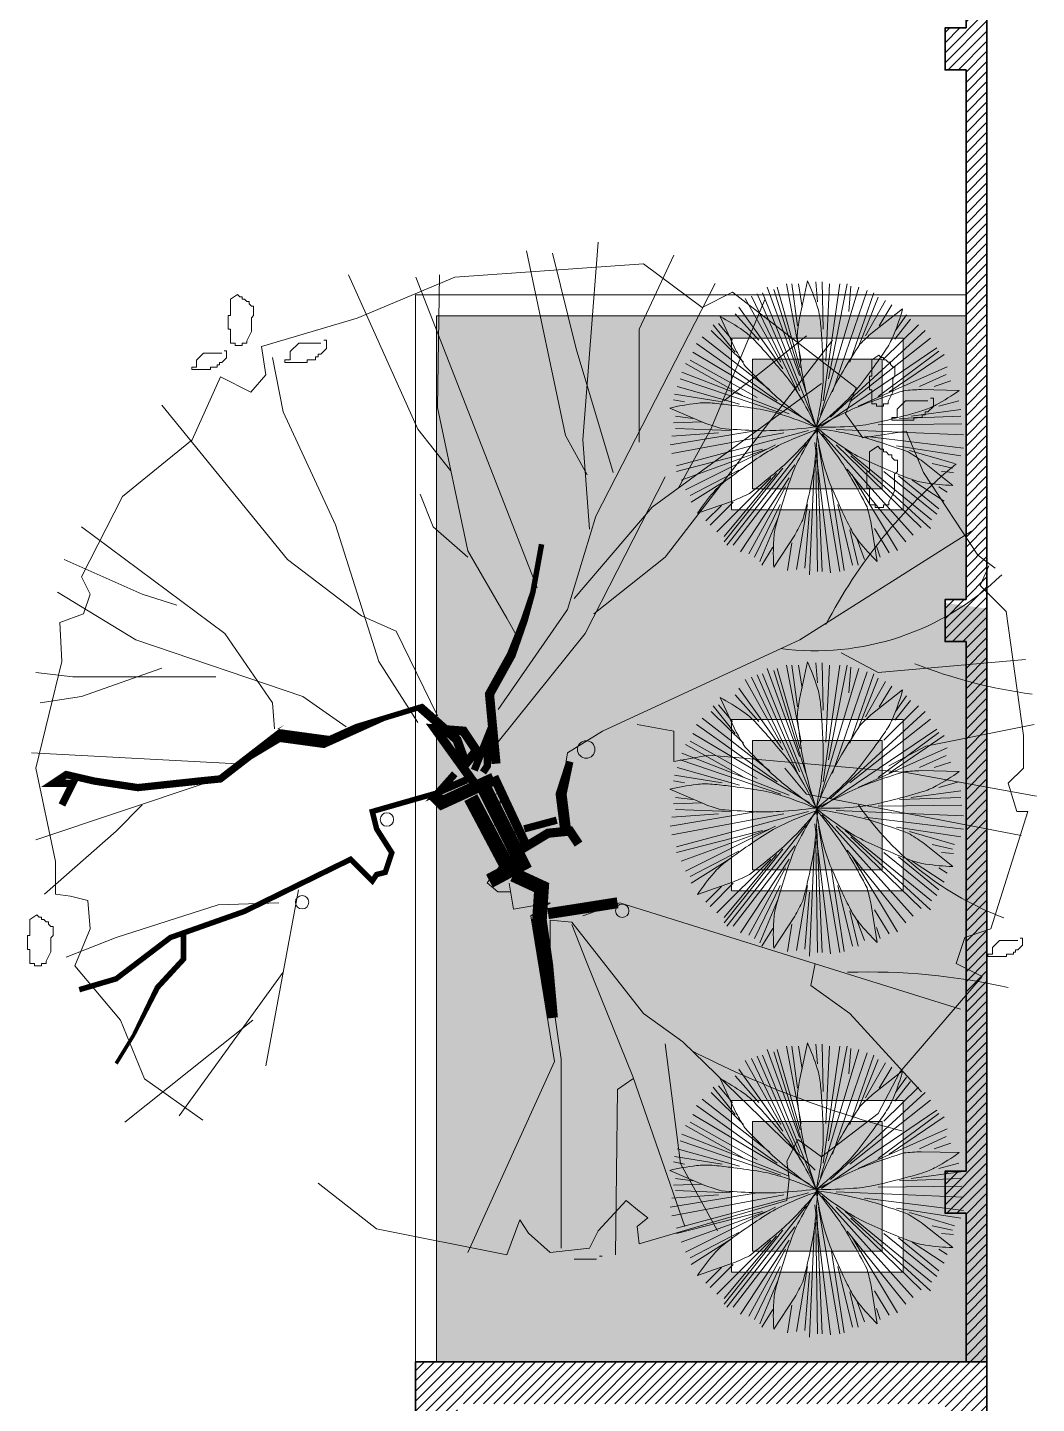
# Model space of a CAD drawing. Header units: millimetres. Extents: x -529782 to -142003, y -492574 to -273331.
# Drawn here: x -275742 to -270445, y -316331 to -309111 of the extents above; entities that cross this region are included whole.
import ezdxf

# ---------------------------------------------------------------- set-up
doc = ezdxf.new("R2010")
doc.units = ezdxf.units.MM
doc.header["$LTSCALE"] = 500
doc.header["$MEASUREMENT"] = 0
doc.layers.get('0').update_dxf_attribs({"linetype": 'CONTINUOUS', "lineweight": 13})
for name, color, linetype, lineweight in [('1.cat 30', 30, 'CONTINUOUS', 35), ('4.dim 08', 8, 'CONTINUOUS', 13), ('8.vat lieu 08', 8, 'CONTINUOUS', 5), ('CA.thay 145', 145, 'CONTINUOUS', 18), ('noithat', 15, 'CONTINUOUS', 9)]:
    doc.layers.add(name, color=color, linetype=linetype, lineweight=lineweight)
pattern_1 = [(45, (77087.74001132627, 81619.59434538614), (-26.51650429449553, 26.51650429449553), [])]

# ---------------------------------------------------------------- blocks, each defined once
blk = doc.blocks.new('A$C47C16F96')
at = {"color": 116}
for p, q in [((690.2710990011692, 1121.562225438654), (613.3402521014214, 1526.697965584695)), ((671.1973353102803, 1306.963326860219), (641.95089764148, 1526.697965584695)), ((695.3574359863997, 1405.386133790016), (675.6478801742196, 1526.697965584695)), ((680.73421715945, 1347.400604125112), (723.9680815339088, 1543.483250487596)), ((776.7388277575374, 1433.61593112722), (767.2019459083676, 1538.142478018999)), ((805.9852654263377, 1289.415074463934), (800.8989284411073, 1538.142478018999)), ((805.9852654263377, 913.2720991484821), (892.4529941752553, 1526.697965584695)), ((820.6084842607379, 1121.562225438654), (839.6822479516268, 1526.697965584695)), ((834.5959109663963, 1029.243158474565), (931.2363136932254, 1526.697965584695)), ((584.093814432621, 1116.221452970058), (396.5351380929351, 1451.164183523506)), ((685.1847620159388, 930.8203515484929), (430.2321206182241, 1462.60869595781)), ((680.73421715945, 965.9168563447893), (458.8427661657333, 1474.816175885499)), ((762.7514010444283, 798.06400731951), (488.0892038270831, 1480.156948354095)), ((680.73421715945, 1046.791410874575), (512.249304510653, 1509.14971318841)), ((714.4311996847391, 959.8131163790822), (545.9462870433927, 1497.705200754106)), ((685.1847620159388, 1087.228688139468), (565.0200507342815, 1509.14971318841)), ((791.3620465919375, 838.501284584403), (993.5439417660236, 1509.14971318841)), ((854.305466786027, 959.8131163790822), (1036.777806140482, 1491.601460788399)), ((940.7731955423951, 1381.734141428024), (950.3100773915648, 1515.253453150392)), ((945.8595325276256, 1116.221452970058), (1071.110580794513, 1480.156948354095)), ((993.5439417660236, 1202.436779968441), (1094.634889349341, 1457.267923489213)), ((593.6306962817907, 1081.124948173761), (362.8381555601954, 1405.386133790016)), ((1027.240924291313, 1255.081537164748), (1133.418208867311, 1439.719671089202)), ((1064.766773462296, 1272.68852321431), (1222.704555638134, 1396.677346073091)), ((1099.721226334572, 1306.963326860219), (1167.115191392601, 1416.83064622432)), ((343.7643918693066, 1168.103242669255), (228.0502254441381, 1312.304099328816)), ((329.1411730349064, 1231.42954479903), (256.6608709916472, 1318.407839294523)), ((349.8609086871147, 1174.814129956067), (264.2921138256788, 1356.460909664631)), ((468.3796480149031, 1231.42954479903), (343.7643918693066, 1370.28962899372)), ((1123.881327018142, 1133.006737872958), (1306.989458493888, 1312.304099328816)), ((1181.738410227001, 1237.533284764737), (1263.75559411943, 1341.296864163131)), ((1186.18895509094, 1283.311334498227), (1244.046038299799, 1364.948856525123)), ((526.236731223762, 971.257628813386), (170.1931422352791, 1248.977797199041)), ((386.9982562437654, 1116.221452970058), (218.5133435949683, 1283.311334498227)), ((844.1327928155661, 827.0567721500993), (1340.686441026628, 1283.311334498227)), ((945.8595325276256, 907.9313266798854), (1369.297086566687, 1242.874057233334)), ((733.5049633830786, 803.4047797881067), (121.8729408755898, 1168.103242669255)), ((565.0200507342815, 913.2720991484821), (140.9467045664787, 1214.644259899855)), ((796.448383577168, 780.5157549194992), (1402.994069099426, 1190.992267534137)), ((1094.634889349341, 936.9240915104747), (1412.530950948596, 1173.444015137851)), ((1152.4919725582, 959.8131163790822), (1441.777388609946, 1156.658730234951)), ((391.4488011077046, 936.9240915104747), (83.08962135761976, 1110.117713004351)), ((458.8427661657333, 930.8203515484929), (107.2497220411897, 1127.665965404361)), ((989.0933969020844, 885.0423018150032), (1456.400607444346, 1092.569460608065)), ((584.093814432621, 849.9457970187068), (54.47897581756115, 1029.243158474565)), ((627.3276788070798, 844.6050245501101), (64.01585766673088, 1064.339663270861)), ((1311.440003357828, 988.8058812096715), (1451.314270459116, 1052.132183343172)), ((1389.006642386317, 988.8058812096715), (1475.474371142685, 1017.798646040261)), ((275.7346346825361, 907.9313266798854), (25.2325381487608, 948.3686039447784)), ((367.2887004241347, 896.4868142455816), (39.85575698316097, 988.8058812096715)), ((1319.660140149295, 972.692362178117), (1520.400574408472, 968.1262604184449)), ((184.6393669620156, 796.0569625683129), (-0.0002342984080314636, 874.960630916059)), ((78.63907649368048, 907.9313266798854), (20.78199328482151, 919.3758391141891)), ((1268.206138983369, 832.397544618696), (1528.245117366314, 867.4940494149923)), ((1412.530950948596, 885.0423018150032), (1518.708235517144, 913.2720991484821)), ((170.1931422352791, 803.4047797881067), (20.78199328482151, 798.06400731951)), ((121.8729408755898, 820.9530321843922), (30.31887513399124, 832.397544618696)), ((1205.898510910571, 820.9530321843922), (1528.245117366314, 832.397544618696)), ((458.8427661657333, 757.6267300546169), (1.708229593932629, 682.0929479934275)), ((256.6608709916472, 746.1822176203132), (11.24511143565178, 728.6339652240276)), ((598.7170332670212, 746.1822176203132), (11.24511143565178, 636.3148982599378)), ((319.6042911857367, 757.6267300546169), (30.31887513399124, 769.0712424889207)), ((729.0544185191393, 757.6267300546169), (35.40521211922169, 572.2256286330521)), ((800.8989284411073, 740.0784776546061), (1277.743020832539, 208.2901332452893)), ((873.3792304843664, 762.9675025232136), (1542.868336200714, 734.7377051860094)), ((1022.790379434824, 728.6339652240276), (1542.868336200714, 665.3076630905271)), ((1094.634889349341, 786.6194948852062), (1533.331454351544, 791.9602673538029)), ((488.0892038270831, 659.20392312482), (35.40521211922169, 543.2328637987375)), ((521.7861863598228, 665.3076630905271), (59.5653128027916, 497.4548140652478)), ((555.4831688851118, 682.0929479934275), (83.08962135761976, 445.573024366051)), ((718.8817445486784, 688.1966879591346), (299.894735366106, 156.4083435460925)), ((762.7514010444283, 694.3004279211164), (844.1327928155661, 11.44451938942075)), ((772.2882828935981, 665.3076630905271), (800.8989284411073, 17.54825935512781)), ((781.8251647427678, 682.0929479934275), (892.4529941752553, 17.54825935512781)), ((873.3792304843664, 682.0929479934275), (1320.976885206997, 248.7274105101824)), ((921.6994318440557, 659.20392312482), (1374.383423551917, 289.1646877750754)), ((1191.27529207617, 676.7521755248308), (1528.245117366314, 624.870385825634)), ((1258.669257134199, 653.1001831628382), (1494.548134833574, 584.433108560741)), ((656.5741164758801, 578.3293685950339), (333.5917178988457, 156.4083435460925)), ((767.2019459083676, 601.2183934636414), (776.7388277575374, 17.54825935512781)), ((950.3100773915648, 624.870385825634), (1369.297086566687, 242.6236705482006)), ((1328.816841863096, 594.7821634411812), (1485.746306449175, 469.5195817239583)), ((1378.833968415856, 584.433108560741), (1485.011252991855, 560.7811161987484)), ((362.8381555601954, 549.3366037644446), (107.2497220411897, 416.5802595354617)), ((324.0548360496759, 515.0030664652586), (112.3360590264201, 381.4837547391653)), ((531.3230682089925, 508.8993264995515), (247.1239891424775, 225.8383856453001)), ((593.6306962817907, 560.7811161987484), (285.907308652997, 173.193628448993)), ((559.9337137490511, 531.7883513644338), (285.907308652997, 202.1863932833076)), ((627.3276788070798, 508.8993264995515), (372.3750374093652, 121.3118387497962)), ((757.6650640591979, 555.4403437301517), (733.5049633830786, 6.955116987228394e-06)), ((931.2363136932254, 555.4403437301517), (1239.59549343586, 173.193628448993)), ((955.3964143767953, 526.4475788958371), (1195.72583694011, 127.4155787155032)), ((1123.881327018142, 543.2328637987375), (1402.994069099426, 318.15745260939)), ((1200.81217392534, 520.3438389338553), (1412.530950948596, 347.1502174399793)), ((1427.154169775546, 543.2328637987375), (1490.097589977086, 537.8920913301408)), ((608.2539151161909, 462.3583092689514), (415.608901783824, 109.8673263192177)), ((849.2191298007965, 450.9137968346477), (916.6130948588252, 22.88903182372451)), ((1273.292475968599, 497.4548140652478), (1441.777388609946, 387.5874947048724)), ((1412.530950948596, 462.3583092689514), (1456.400607444346, 434.1285119354725)), ((335.5457883700728, 389.343872923404), (145.8162495270371, 323.6150868274271)), ((271.2840898260474, 364.6984698362648), (189.2669059336185, 283.0609478130937)), ((333.5917178988457, 381.4837547391653), (213.4270066097379, 260.1719229444861)), ((579.6432695686817, 370.0392423048615), (444.8553394526243, 92.31907391920686)), ((723.9680815339088, 370.0392423048615), (666.1109983250499, 28.99277178943157)), ((882.9161123335361, 370.0392423048615), (959.846959233284, 51.8817966543138)), ((570.106387719512, 300.6092002093792), (473.4659850001335, 69.43004905432463)), ((733.5049633830786, 335.7057050056756), (709.3448626995087, 35.09651175141335)), ((945.8595325276256, 237.2828980758786), (989.0933969020844, 51.8817966543138)), ((1058.395881190896, 268.6174814030528), (1089.250282481313, 70.20987783744931)), ((1075.561125658453, 242.6236705482006), (1152.4919725582, 115.9710662811995)), ((540.8599500581622, 144.963831115514), (483.0028668418527, 51.8817966543138)), ((656.4262473359704, 209.1019308380783), (546.3296079337597, 41.18438790366054)), ((641.95089764148, 167.8528559803963), (617.7907969579101, 22.88903182372451)), ((984.0070599168539, 185.4011083804071), (1022.790379434824, 80.8745614849031)), ((1085.098007500172, 150.3046035841107), (1104.807563319802, 92.31907391920686))]:
    blk.add_line(p, q, dxfattribs=at)
for centre, radius, start, end in [((-374.1567543521523, 1047.863541532308), 1204.789214384067, 17.50887964787595, 24.29121577897164), ((393.045745395124, 1289.892287191004), 400.3157285884098, 5.728884253927723, 17.50887964787595), ((59.73879621177912, 1711.364005312324), 1204.789214384158, 338.0765972341318, 344.8589331671777), ((-302.2663533091545, 293.1977463699877), 1204.789214384019, 55.16679642748977, 61.94913254690157), ((2254.654188677669, 1100.917566526681), 1593.103249814992, 171.0995115755404, 174.3813372464274), ((-1750.583466045558, 1074.838167198002), 2554.705310509164, 3.526551781197548, 5.728884253927723), ((157.2403235062957, 953.524334743619), 400.3157285884527, 43.38680117969901, 55.16679642748977), ((-1408.425533741713, -526.3692067451775), 2554.705310509126, 41.18446859002115, 43.38680117969901), ((5912.970721960068, 1845.626719146967), 5276.711720976004, 186.4059403542967, 188.2048872668163), ((-4352.620892524719, 914.4803659245372), 5161.679302170343, 1.977220765111464, 3.526551781197548), ((2123.866907320917, 82.61084884777665), 1593.103249815111, 131.6672291173716, 134.9490546396727), ((806.0358379855752, 1411.000367712229), 400.3157285883492, 326.2966017889555, 338.0765972341318), ((1746.477794788778, 1941.259978018701), 1593.103249814965, 208.7574285069005, 212.0392539461895), ((-3370.417041689157, -2243.023719441146), 5161.679302170433, 39.63513765300918, 41.18446859002115), ((5422.475925013423, -1665.831351555884), 5276.711720975885, 146.9736578532319, 148.7726046213958), ((-986.2465548664331, 2606.457725778222), 2554.705310509327, 324.0942691888408, 326.2966017889555), ((4187.689439743757, 4765.858583886176), 5276.71172097594, 224.0638572273817, 225.8628042005828), ((2089.913696207106, 1294.382908303291), 1414.11741647294, 188.2048872668163, 193.854093056545), ((-50.38691135495901, 1063.005167268217), 856.8823446686355, 353.3101620591837, 1.977220765111464), ((-3097.851137936115, 4135.326417967677), 5161.679302170347, 322.5449380932794, 324.0942691888408), ((-55.19739041477442, 502.9907577857375), 856.882344668594, 30.96807876935325, 39.63513765300918), ((2119.507902644575, 336.6763274297118), 1414.117416472906, 148.7726046213958, 154.4218106311069), ((1497.860456176102, 1993.773664493114), 1414.117416472934, 225.8628042005828, 231.5120102493637), ((-923.4223445653915, -18.03329617530107), 1869.44376789977, 25.10330062233419, 30.96807876935325), ((3226.273661322892, 1574.637518547475), 2584.526155709141, 193.854093056545, 198.0320117380238), ((-1056.054134704173, 1180.963090702891), 1869.443767899688, 347.4453838080718, 353.3101620591837), ((3175.213006414473, -168.6387730240822), 2584.526155709179, 154.4218106311069, 158.599729280895), ((319.4282371476293, 1517.41149995476), 856.8823446686182, 313.877879298772, 322.5449380932794), ((2818.615712866187, -4064.932107243687), 5276.711720975928, 107.5369815550888, 109.3359288383459), ((1381.664770528674, -619.2037997543812), 1593.103249815016, 92.23055312762015, 95.5123787093453), ((822.107427239418, 1949.912251211703), 1204.789214384097, 298.6399210068028, 305.4222569829205), ((283.018488034606, -296.1147099137306), 1204.789214384016, 96.80406412737506, 103.5864004425834), ((187.7089738994837, 502.6929552108049), 400.3157285884284, 85.02406886739092, 96.80406412737506), ((0.8431356251239777, -1643.577211651951), 2554.70531050911, 82.82173629794036, 85.02406886739092), ((-324.9161110371351, -4230.118204254657), 5161.679302170633, 81.27240497223434, 82.82173629794036), ((328.2803585976362, 24.83317236229777), 856.8823446686578, 72.60534659082668, 81.27240497223434), ((2226.265010282397, 2909.897794965655), 2584.526155709236, 231.5120102493637, 235.689928503013), ((-382.4019709303975, 2247.284773100168), 1869.443767899696, 308.013101066558, 313.877879298772), ((1539.686942592263, -420.2131932862103), 1414.117416472794, 109.3359288383459, 114.9851347121023), ((1207.694368332624, 1243.866714287549), 400.3157285884208, 286.8599257334562, 298.6399210068028), ((719.1872828528285, 2296.802274137735), 1593.103249815267, 250.3946961087214, 253.6765217297254), ((25.57335210591555, -941.4220237620175), 1869.443767899627, 66.74056819067106, 72.60534659082668), ((2034.047821208835, -1481.092045266181), 2584.526155709398, 114.9851347121023, 119.1630529020443), ((899.4691387116909, 1635.156241476536), 856.882344668598, 274.4412033271163, 283.1082621546162), ((-76.82331079244614, 5827.784283451736), 5161.679302170448, 283.1082621546162, 284.6575934836391), ((582.8505101725459, 3305.653469413519), 2554.705310509062, 284.6575934836391, 286.8599257334562), ((666.9675341323018, 6029.78294346109), 5276.711720975376, 265.7011247504317, 267.5000718184637), ((498.4883672297001, 2170.864761963487), 1414.117416473052, 267.5000718184637, 273.1492777698419), ((434.188930042088, 3339.505938399583), 2584.526155709081, 273.1492777698419, 277.3271962043947), ((1385.945937782526, -1003.780224621296), 1869.443767899698, 108.9872983998158, 114.8520768569743), ((-1189.746747627854, 2439.926803868264), 2584.526155709254, 315.3960079700634, 319.5739265556219), ((2338.985786028206, -252.5566267333925), 1869.443767899816, 146.6282564428767, 152.4930348395068), ((-1803.695974461734, 901.3492355532944), 2584.526155709355, 353.0369660345779, 357.2148844810495), ((2616.452995598316, 1053.852002583444), 1869.44376789963, 188.7187433938553, 194.5835214833294), ((-1231.244930528104, -866.7030153684318), 2584.526155709091, 35.12745255519198, 39.30537120223622), ((821.0604072064161, 2644.677269808948), 1869.443767899789, 268.5764250373863, 274.4412033271163), ((1945.230956114829, 2227.01035360992), 1869.4437678998, 231.2822691915406, 237.1470474112853), ((410.3716612458229, -1790.142599999905), 2584.526155709169, 77.69097859162449, 81.86889726962248), ((659.8843374699354, -646.6391932368279), 1414.117416472985, 72.04177267231918, 77.69097859162449), ((960.3896635323763, -84.98618172109127), 856.8823446686858, 114.8520768569743, 123.5191352445997), ((1395.931747801602, 1376.392333835363), 856.8823446685715, 237.1470474112853, 245.814106250223), ((-531.0443508476019, -4321.053924933076), 5276.71172097597, 70.24282583208507, 72.04177267231918), ((3337.565058216453, -3673.901615139097), 5161.679302170256, 123.5191352445997, 125.0684663623949), ((-356.4425030946732, 1618.062670990825), 1414.117416473051, 309.746801959539, 315.3960079700634), ((1440.88967897743, 215.1013875380158), 856.882344668582, 152.4930348395068, 161.1600933932421), ((-641.9195001348853, 759.4618133381009), 1414.117416472926, 347.3877601241364, 353.0369660345779), ((1636.514654546976, 798.8981174342334), 856.8823446686393, 194.5835214833294, 203.2505803099349), ((-273.997918099165, -193.2531107179821), 1414.11741647297, 29.47824696665667, 35.12745255519198), ((3159.600427038968, 5303.318566299975), 5161.679302170246, 245.814106250223, 247.3634374064846), ((413.6022703275084, -709.1964608542621), 1593.103249815053, 54.93639713569679, 58.21822283529564), ((1839.71541428566, -1540.181896578521), 2554.705310509165, 125.0684663623949, 127.2707991694075), ((-2826.170185603201, 4587.924609769136), 5276.711720975517, 307.9478548632663, 309.746801959539), ((2156.216856069863, 2897.173349834979), 2554.705310509095, 247.3634374064846, 249.5657695518715), ((1142.665414497256, -353.0006042346358), 1204.789214383994, 139.0507942167374, 145.8331304738074), ((535.0539129376411, 174.243032541126), 400.3157285884521, 127.2707991694075, 139.0507942167374), ((5515.05529756844, -1175.024994347245), 5161.679302170581, 161.1600933932421, 162.7094246905967), ((-4411.309937730432, 1602.865921799093), 5276.711720975944, 345.5888131210251, 347.3877601241364), ((5591.707053162158, 2498.230320181698), 5161.679302170197, 203.2505803099349, 204.7999113165028), ((-3636.550765916705, -2094.009041082114), 5276.71172097603, 27.67929975454053, 29.47824696665667), ((1404.050628431141, 878.3518033139408), 400.315728588438, 249.5657695518715, 261.3457651274586), ((1525.100728206336, 1673.665868759155), 1204.789214384083, 261.3457651274586, 268.1281012631623), ((-277.7395796999335, 1859.670034654438), 1593.103249815071, 292.6414260661238, 295.9232517330478), ((3025.891237564385, -400.1858654916286), 2554.705310509109, 162.7094246905967, 164.9117571055341), ((-727.1506986096501, 998.8441667668521), 1593.103249815076, 330.2823842619678, 333.5642099984036), ((3225.153084911406, 1404.733311232179), 2554.705310509501, 204.7999113165028, 207.0022437286346), ((-497.7057037204504, -72.74130640178919), 1593.103249814953, 12.37287113536555, 15.6546966207445), ((945.7719403207302, 160.6155074574053), 400.3157285884018, 164.9117571055341, 176.6917524632402), ((1305.616216018796, 426.5857356339693), 400.3157285884247, 207.0022437286346, 218.7822391528756), ((1748.904787167907, 114.1911641322076), 1204.789214384107, 176.6917524632402, 183.4740885380894), ((1932.7291745767, 930.4775162376463), 1204.789214383927, 218.7822391528756, 225.5645751287398)]:
    blk.add_arc(centre, radius, start, end, dxfattribs=at)
blk = doc.blocks.new('A$C0CCE7A68')
at = {"color": 116}
for p, q in [((941.3733195886016, 1440.476380765438), (873.0027705132961, 1763.53753067553)), ((960.365113787353, 1592.505133442581), (918.5831215679646, 1759.736788306385)), ((971.7601903006434, 1432.874963320792), (998.3487471565604, 1778.740432862192)), ((747.6567488908768, 1717.928891412914), (1078.114372745156, 1740.733211044222)), ((1070.517655067146, 1626.711612883955), (1131.291486464441, 1755.936113230884)), ((1078.114372745156, 1740.733211044222), (1180.670196354389, 1664.718834705651)), ((683.0846036374569, 1451.878540575504), (561.5369408577681, 1721.729633785784)), ((576.730421192944, 1645.715257447213), (747.6567488908768, 1717.928891412914)), ((891.9945647120476, 1174.426029928029), (679.286244802177, 1717.928891412914)), ((717.2698781788349, 1489.885695096105), (721.0682370141149, 1721.729633785784)), ((367.3626239523292, 1687.323836281896), (355.1967385485768, 1679.2081916444)), ((367.3626239523292, 1687.323836281896), (371.4178920984268, 1683.266013965011)), ((994.5503883212805, 1299.849720600992), (1203.460349395871, 1706.526731599122)), ((1180.670196354389, 1664.718834705651), (1233.847265087068, 1691.32389670983)), ((1233.847265087068, 1691.32389670983), (1450.353988818824, 1524.09217454493)), ((355.1967385485768, 1650.803677711636), (355.1967385485768, 1679.2081916444)), ((371.4178920984268, 1683.266013965011), (375.4731602445245, 1683.266013965011)), ((375.4731602445245, 1683.266013965011), (375.4731602445245, 1679.2081916444)), ((375.4731602445245, 1679.2081916444), (379.5284283906221, 1679.2081916444)), ((379.5284283906221, 1679.2081916444), (383.5836965367198, 1675.150369331241)), ((383.5836965367198, 1675.150369331241), (387.6390456482768, 1675.150369331241)), ((387.6390456482768, 1675.150369331241), (387.6390456482768, 1671.092668157071)), ((387.6390456482768, 1671.092668157071), (391.6943137869239, 1667.034845836461)), ((391.6943137869239, 1667.034845836461), (395.7495819330215, 1667.034845836461)), ((395.7495819330215, 1667.034845836461), (395.7495819330215, 1650.803677711636)), ((1195.86363171041, 1451.878540575504), (1290.822737641633, 1679.921736892313)), ((351.1414704099298, 1650.803677711636), (355.1967385485768, 1650.803677711636)), ((351.1414704099298, 1626.456864956766), (351.1414704099298, 1650.803677711636)), ((395.7495819330215, 1650.803677711636), (391.6943137869239, 1646.745855394751)), ((391.6943137869239, 1646.745855394751), (391.6943137869239, 1622.399042636156)), ((409.6024073585868, 1596.305875808001), (576.730421192944, 1645.715257447213)), ((355.1967385485768, 1626.456864956766), (351.1414704099298, 1626.456864956766)), ((355.1967385485768, 1602.110052194446), (355.1967385485768, 1626.456864956766)), ((387.6390456482768, 1614.283398002386), (383.5836965367198, 1606.167874511331)), ((391.6943137869239, 1622.399042636156), (387.6390456482768, 1614.283398002386)), ((1070.517655067146, 1429.074220944196), (1070.517655067146, 1626.711612883955)), ((1283.226019963622, 1550.697236545384), (1362.991645552218, 1615.309453073889)), ((344.2825258523226, 1588.583143256605), (348.3377939984202, 1588.583143256605)), ((348.3377939984202, 1588.583143256605), (348.3377939984202, 1576.409797448665)), ((363.3072748407722, 1602.110052194446), (355.1967385485768, 1602.110052194446)), ((363.3072748407722, 1598.052229873836), (363.3072748407722, 1602.110052194446)), ((375.4731602445245, 1598.052229873836), (363.3072748407722, 1598.052229873836)), ((383.5836965367198, 1602.110052194446), (375.4731602445245, 1602.110052194446)), ((375.4731602445245, 1602.110052194446), (375.4731602445245, 1598.052229873836)), ((383.5836965367198, 1606.167874511331), (383.5836965367198, 1602.110052194446)), ((417.1991700157523, 1546.896494176239), (409.6024073585868, 1596.305875808001)), ((474.5120395645499, 1602.384258460253), (459.9130742400885, 1587.776098117232)), ((513.4428080767393, 1602.384258460253), (474.5120395645499, 1602.384258460253)), ((523.1754516288638, 1592.645484898239), (513.4428080767393, 1582.906711339951)), ((518.3091298565269, 1607.253499872983), (523.1754516288638, 1607.253499872983)), ((523.1754516288638, 1607.253499872983), (523.1754516288638, 1592.645484898239)), ((1024.937304012477, 1375.864164236933), (960.365113787353, 1592.505133442581)), ((1116.098006121814, 1227.636086635292), (1408.571996606886, 1607.708035629243)), ((307.7849506139755, 1584.52544208616), (295.6191461756825, 1572.35197513178)), ((295.6191461756825, 1572.35197513178), (295.6191461756825, 1560.17862932384)), ((340.2272577062249, 1584.52544208616), (307.7849506139755, 1584.52544208616)), ((336.1719895601273, 1568.29415281862), (336.1719895601273, 1564.236451640725)), ((340.2272577062249, 1568.29415281862), (336.1719895601273, 1568.29415281862)), ((348.3377939984202, 1576.409797448665), (340.2272577062249, 1568.29415281862)), ((447.5860407277942, 1482.284277651459), (428.5942465364933, 1577.302298553288)), ((459.9130742400885, 1573.16808314994), (450.1803335398436, 1573.16808314994)), ((450.1803335398436, 1573.16808314994), (450.1803335398436, 1568.298696368933)), ((489.1111020520329, 1568.298696368933), (450.1803335398436, 1568.298696368933)), ((459.9130742400885, 1587.776098117232), (459.9130742400885, 1573.16808314994)), ((503.7100673690438, 1573.16808314994), (489.1111020520329, 1573.16808314994)), ((489.1111020520329, 1573.16808314994), (489.1111020520329, 1568.298696368933)), ((508.5764863044024, 1578.037469930947), (503.7100673690438, 1578.037469930947)), ((503.7100673690438, 1578.037469930947), (503.7100673690438, 1573.16808314994)), ((513.4428080767393, 1582.906711339951), (508.5764863044024, 1582.906711339951)), ((508.5764863044024, 1582.906711339951), (508.5764863044024, 1578.037469930947)), ((1489.61846909672, 1581.261055782437), (1477.452583700418, 1573.145411144942)), ((1477.452583700418, 1544.740897212178), (1477.452583700418, 1573.145411144942)), ((1489.61846909672, 1581.261055782437), (1493.673737242818, 1577.203233461827)), ((1493.673737242818, 1577.203233461827), (1497.729005388916, 1577.203233461827)), ((1497.729005388916, 1577.203233461827), (1497.729005388916, 1573.145411144942)), ((1497.729005388916, 1573.145411144942), (1501.784273535013, 1573.145411144942)), ((1501.784273535013, 1573.145411144942), (1505.839541681111, 1569.087588831782)), ((1505.839541681111, 1569.087588831782), (1509.894890792668, 1569.087588831782)), ((1509.894890792668, 1569.087588831782), (1509.894890792668, 1565.029887653887)), ((1509.894890792668, 1565.029887653887), (1513.950158938766, 1560.972065337002)), ((295.6191461756825, 1560.17862932384), (287.5085289180279, 1560.17862932384)), ((287.5085289180279, 1560.17862932384), (287.5085289180279, 1556.120807006955)), ((319.9508360102773, 1556.120807006955), (287.5085289180279, 1556.120807006955)), ((288.0547895506024, 1432.874963320792), (337.4334994480014, 1543.095819104463)), ((332.1166404485703, 1560.17862932384), (319.9508360102773, 1560.17862932384)), ((319.9508360102773, 1560.17862932384), (319.9508360102773, 1556.120807006955)), ((332.1166404485703, 1564.236451640725), (332.1166404485703, 1560.17862932384)), ((336.1719895601273, 1564.236451640725), (332.1166404485703, 1564.236451640725)), ((337.4334994480014, 1543.095819104463), (390.6106131598353, 1516.490757104009)), ((390.6106131598353, 1516.490757104009), (417.1991700157523, 1546.896494176239)), ((1218.653829731047, 1501.287854913622), (1283.226019963622, 1550.697236545384)), ((1473.397315554321, 1544.740897212178), (1477.452583700418, 1544.740897212178)), ((1473.397315554321, 1520.394084453583), (1473.397315554321, 1544.740897212178)), ((1513.950158938766, 1560.972065337002), (1518.005427084863, 1560.972065337002)), ((1518.005427084863, 1544.740897212178), (1513.950158938766, 1540.683074891567)), ((1513.950158938766, 1540.683074891567), (1513.950158938766, 1516.336262136698)), ((1518.005427084863, 1560.972065337002), (1518.005427084863, 1544.740897212178)), ((1093.307853087783, 1315.052622787654), (1389.58015742898, 1531.693659290671)), ((1450.353988818824, 1524.09217454493), (1431.362194620073, 1478.483602583408)), ((1477.452583700418, 1520.394084453583), (1473.397315554321, 1520.394084453583)), ((1477.452583700418, 1496.047271691263), (1477.452583700418, 1520.394084453583)), ((455.1828033924103, 1223.835344262421), (234.8777208179235, 1493.686437472701)), ((1485.563119985163, 1496.047271691263), (1477.452583700418, 1496.047271691263)), ((1485.563119985163, 1491.989449374378), (1485.563119985163, 1496.047271691263)), ((1497.729005388916, 1496.047271691263), (1497.729005388916, 1491.989449374378)), ((1505.839541681111, 1496.047271691263), (1497.729005388916, 1496.047271691263)), ((1509.894890792668, 1508.220617499202), (1505.839541681111, 1500.105094011873)), ((1505.839541681111, 1500.105094011873), (1505.839541681111, 1496.047271691263)), ((1513.950158938766, 1516.336262136698), (1509.894890792668, 1508.220617499202)), ((1536.588809430599, 1501.322504643351), (1521.989844106138, 1486.71434430033)), ((1575.519577942789, 1501.322504643351), (1536.588809430599, 1501.322504643351)), ((1580.385899715126, 1506.191746048629), (1585.252221494913, 1506.191746048629)), ((1585.252221494913, 1506.191746048629), (1585.252221494913, 1491.583731081337)), ((538.7467878162861, 1284.6468857117), (447.5860407277942, 1482.284277651459)), ((770.4469469115138, 1239.038246449083), (717.2698781788349, 1489.885695096105)), ((1431.362194620073, 1478.483602583408), (1461.749065339565, 1436.675638388842)), ((1497.729005388916, 1491.989449374378), (1485.563119985163, 1491.989449374378)), ((1512.257103398442, 1472.106329333037), (1512.257103398442, 1467.23694255203)), ((1521.989844106138, 1472.106329333037), (1512.257103398442, 1472.106329333037)), ((1521.989844106138, 1486.71434430033), (1521.989844106138, 1472.106329333037)), ((1551.187871910632, 1472.106329333037), (1551.187871910632, 1467.23694255203)), ((1565.786837235093, 1472.106329333037), (1551.187871910632, 1472.106329333037)), ((1565.786837235093, 1476.975716114044), (1565.786837235093, 1472.106329333037)), ((1570.653256163001, 1476.975716114044), (1565.786837235093, 1476.975716114044)), ((1570.653256163001, 1481.844957519323), (1570.653256163001, 1476.975716114044)), ((1575.519577942789, 1481.844957519323), (1570.653256163001, 1481.844957519323)), ((1585.252221494913, 1491.583731081337), (1575.519577942789, 1481.844957519323)), ((740.0600312128663, 1379.664839312434), (683.0846036374569, 1451.878540575504)), ((1138.888204142451, 1349.25910223648), (1195.86363171041, 1451.878540575504)), ((1461.749065339565, 1436.675638388842), (1537.716332085431, 1448.077798206359)), ((1551.187871910632, 1467.23694255203), (1512.257103398442, 1467.23694255203)), ((1537.716332085431, 1448.077798206359), (1568.103247784078, 1375.864164236933)), ((166.5071717500687, 1334.056200049818), (288.0547895506024, 1432.874963320792)), ((979.356952957809, 1372.063421867788), (941.3733195886016, 1440.476380765438)), ((983.1553118005395, 1277.045400969684), (971.7601903006434, 1432.874963320792)), ((1488.048222742975, 1421.754614889622), (1473.449160262942, 1412.015841327608)), ((1488.048222742975, 1421.754614889622), (1492.914544515312, 1416.885228108615)), ((1473.449160262942, 1377.930424612015), (1473.449160262942, 1412.015841327608)), ((1492.914544515312, 1416.885228108615), (1497.780866287649, 1416.885228108615)), ((1497.780866287649, 1416.885228108615), (1497.780866287649, 1412.015841327608)), ((1497.780866287649, 1412.015841327608), (1502.647188067436, 1412.015841327608)), ((1502.647188067436, 1412.015841327608), (1507.513509839773, 1407.146454546601)), ((1507.513509839773, 1407.146454546601), (1512.379928775132, 1407.146454546601)), ((1512.379928775132, 1407.146454546601), (1512.379928775132, 1402.277213141322)), ((1512.379928775132, 1402.277213141322), (1517.246250547469, 1397.407826360315)), ((1517.246250547469, 1397.407826360315), (1522.112572319806, 1397.407826360315)), ((1522.112572319806, 1397.407826360315), (1522.112572319806, 1377.930424612015)), ((1468.582838483155, 1377.930424612015), (1473.449160262942, 1377.930424612015)), ((1468.582838483155, 1348.714249297976), (1468.582838483155, 1377.930424612015)), ((1522.112572319806, 1377.930424612015), (1517.246250547469, 1373.061037831008)), ((1517.246250547469, 1373.061037831008), (1517.246250547469, 1343.844862520695)), ((1568.103247784078, 1375.864164236933), (1663.062353715301, 1231.436829004437)), ((975.558549143374, 1094.610911216587), (1116.098006121814, 1368.262679494917)), ((1473.449160262942, 1348.714249297976), (1468.582838483155, 1348.714249297976)), ((1473.449160262942, 1319.498073983938), (1473.449160262942, 1348.714249297976)), ((94.33826383948326, 1193.429607186466), (166.5071717500687, 1334.056200049818)), ((709.6731155142188, 1280.846143342555), (686.8829624801874, 1337.856942418963)), ((1512.379928775132, 1334.106088958681), (1507.513509839773, 1324.367460764945)), ((1507.513509839773, 1324.367460764945), (1507.513509839773, 1319.498073983938)), ((1517.246250547469, 1343.844862520695), (1512.379928775132, 1334.106088958681)), ((945.1716784238815, 1136.418808110058), (994.5503883212805, 1299.849720600992)), ((956.5667549446225, 1155.422385364771), (1093.307853087783, 1315.052622787654)), ((1483.181803807616, 1319.498073983938), (1473.449160262942, 1319.498073983938)), ((1483.181803807616, 1314.628687206656), (1483.181803807616, 1319.498073983938)), ((1497.780866287649, 1314.628687206656), (1483.181803807616, 1314.628687206656)), ((1497.780866287649, 1319.498073983938), (1497.780866287649, 1314.628687206656)), ((1507.513509839773, 1319.498073983938), (1497.780866287649, 1319.498073983938)), ((345.0302621051669, 1094.610911216587), (94.33826383948326, 1280.846143342555)), ((614.714054569602, 1045.201529584825), (538.7467878162861, 1284.6468857117)), ((770.4469469115138, 1227.636086635292), (709.6731155142188, 1280.846143342555)), ((1351.596524052322, 1083.208751402795), (1651.667232215405, 1273.244725897908)), ((838.8174959793687, 1121.215905923396), (770.4469469115138, 1239.038246449083)), ((990.75202947855, 1128.817390665412), (1116.098006121814, 1227.636086635292)), ((1663.062353715301, 1231.436829004437), (1693.449269406497, 1208.632509373128)), ((200.6924462839961, 1163.023870110512), (63.95134814083576, 1223.835344262421)), ((584.3271388709545, 1125.016648292542), (455.1828033924103, 1223.835344262421)), ((1682.054147906601, 1212.43318444863), (1666.860712550581, 1178.226704999804)), ((109.5316991955042, 1163.023870110512), (94.33826383948326, 1193.429607186466)), ((189.2973697632551, 1083.208751402795), (52.55627162009478, 1166.824545186013)), ((98.1366226747632, 1128.817390665412), (109.5316991955042, 1163.023870110512)), ((261.4662326946855, 1144.020225554705), (200.6924462839961, 1163.023870110512)), ((1666.860712550581, 1178.226704999804), (1712.441063605249, 1132.618065733463)), ((823.6240156441927, 961.5857358016074), (945.1716784238815, 1136.418808110058)), ((1712.441063605249, 1132.618065733463), (1742.827979303896, 915.9770965389907)), ((56.3546304628253, 1113.61448847875), (98.1366226747632, 1128.817390665412)), ((60.15298929810524, 1045.201529584825), (56.3546304628253, 1113.61448847875)), ((645.1009702682495, 1098.411586292088), (584.3271388709545, 1125.016648292542)), ((857.8092901781201, 1087.009426470846), (838.8174959793687, 1121.215905923396)), ((481.7713152691722, 984.3900554329157), (189.2973697632551, 1083.208751402795)), ((428.5942465364933, 972.9878956153989), (345.0302621051669, 1094.610911216587)), ((717.2698781788349, 950.1835759840906), (645.1009702682495, 1098.411586292088)), ((823.6240156441927, 904.5749367177486), (975.558549143374, 1094.610911216587)), ((1005.945464842021, 923.5785139836371), (1351.596524052322, 1083.208751402795)), ((1423.765431962907, 1060.404431771487), (1488.337622195482, 1026.197952322662)), ((14.57263825088739, 858.966297455132), (60.15298929810524, 1045.201529584825)), ((683.0846036374569, 938.781416170299), (614.714054569602, 1045.201529584825)), ((1488.337622195482, 1026.197952322662), (1746.626338139176, 1049.00227195397)), ((79.14482847601175, 1018.596534878016), (14.57263825088739, 1026.197952322662)), ((329.8367817625403, 1018.596534878016), (79.14482847601175, 1018.596534878016)), ((234.8777208179235, 1033.799369763583), (94.33826383948326, 984.3900554329157)), ((94.33826383948326, 984.3900554329157), (22.16935592889786, 972.9878956153989)), ((432.3926053717732, 927.3792563527822), (428.5942465364933, 972.9878956153989)), ((557.7385820150375, 931.1799314245582), (481.7713152691722, 984.3900554329157)), ((945.1716784238815, 885.5712921582162), (1005.945464842021, 923.5785139836371)), ((1066.719296231866, 934.9806737937033), (1131.291486464441, 923.5785139836371)), ((1131.291486464441, 923.5785139836371), (1131.291486464441, 870.3684572763741)), ((1571.901606626809, 896.973451975733), (1761.819773502648, 934.9806737937033)), ((1742.827979303896, 915.9770965389907), (1742.827979303896, 858.966297455132)), ((1507.329461373389, 862.7669725269079), (1571.901606626809, 896.973451975733)), ((367.8204151391983, 866.5677148997784), (6.97592056542635, 885.5712921582162)), ((929.9781980887055, 790.553338561207), (945.1716784238815, 885.5712921582162)), ((1131.291486464441, 870.3684572763741), (1192.06527287513, 881.7706170864403)), ((1192.06527287513, 881.7706170864403), (1537.716332085431, 851.3648127131164)), ((48.75791278481483, 695.535317659378), (14.57263825088739, 858.966297455132)), ((1325.00801217556, 858.966297455132), (1362.991645552218, 813.3576581925154)), ((1537.716332085431, 851.3648127131164), (1765.618132337928, 809.5569158233702)), ((1742.827979303896, 858.966297455132), (1716.239422447979, 832.3612354546785)), ((310.8449875712395, 832.3612354546785), (14.57263825088739, 733.5425394847989)), ((773.8654923513532, 840.3427069447935), (800.4540492072701, 802.3355524279177)), ((1716.239422447979, 832.3612354546785), (1731.432902783155, 782.9519211165607)), ((200.6924462839961, 794.3540136292577), (155.1120952293277, 748.7454416751862)), ((800.4540492072701, 802.3355524279177), (827.0425610914826, 817.5384546145797)), ((827.0425610914826, 817.5384546145797), (827.0425610914826, 764.3283306062222)), ((1362.991645552218, 813.3576581925154), (1739.029620461166, 741.1439569294453)), ((1750.424696981907, 782.9519211165607), (1685.852506749332, 577.7130444347858)), ((1731.432902783155, 782.9519211165607), (1750.424696981907, 782.9519211165607)), ((155.1120952293277, 748.7454416751862), (29.76607360690832, 638.5245185866952)), ((827.0425610914826, 764.3283306062222), (804.2524080500007, 752.9261707887053)), ((804.2524080500007, 752.9261707887053), (819.4458434060216, 714.9190162681043)), ((854.0109313353896, 752.5461167432368), (838.8174959793687, 703.1368024088442)), ((819.4458434060216, 714.9190162681043), (857.4294767826796, 714.9190162681043)), ((857.4294767826796, 714.9190162681043), (827.0425610914826, 688.3139542676508)), ((48.75791278481483, 638.5245185866952), (48.75791278481483, 695.535317659378)), ((827.0425610914826, 688.3139542676508), (804.2524080500007, 657.9082171916962)), ((804.2524080500007, 657.9082171916962), (823.2442022487521, 642.7053150050342)), ((842.6158548220992, 657.5281631462276), (850.2125725001097, 611.919523883611)), ((75.34646964073181, 634.7238435149193), (48.75791278481483, 638.5245185866952)), ((105.7333403527737, 627.1223587654531), (75.34646964073181, 634.7238435149193)), ((109.5316991955042, 577.7130444347858), (105.7333403527737, 627.1223587654531)), ((474.1745975837111, 646.1260033287108), (417.1991700157523, 338.2676883004606)), ((823.2442022487521, 642.7053150050342), (846.0344002619386, 642.7053150050342)), ((16.22139676660299, 602.3579509370029), (4.055511362850666, 594.2423063069582)), ((16.22139676660299, 602.3579509370029), (20.27666491270065, 598.3001286275685)), ((333.6351406052709, 619.5209413282573), (155.1120952293277, 562.5101422443986)), ((439.9893230497837, 623.3216836974025), (333.6351406052709, 619.5209413282573)), ((850.2125725001097, 611.919523883611), (914.7847627326846, 623.3216836974025)), ((914.7847627326846, 623.3216836974025), (880.5994881987572, 600.5173640660942)), ((895.7929235547781, 611.919523883611), (933.7765569239855, 349.6698481179774)), ((971.7601903006434, 600.5173640660942), (1036.332380533218, 623.3216836974025)), ((1036.332380533218, 623.3216836974025), (1632.675438016653, 437.0863842703402)), ((4.055511362850666, 565.8377923741937), (4.055511362850666, 594.2423063069582)), ((20.27666491270065, 598.3001286275685), (24.33193305879831, 598.3001286275685)), ((24.33193305879831, 598.3001286275685), (24.33193305879831, 594.2423063069582)), ((24.33193305879831, 594.2423063069582), (28.38720120489597, 594.2423063069582)), ((28.38720120489597, 594.2423063069582), (32.44246934354305, 590.1844839900732)), ((32.44246934354305, 590.1844839900732), (36.49781845510006, 590.1844839900732)), ((36.49781845510006, 590.1844839900732), (36.49781845510006, 586.1267828121781)), ((36.49781845510006, 586.1267828121781), (40.55308660119772, 582.0689604990184)), ((40.55308660119772, 582.0689604990184), (44.60835474729538, 582.0689604990184)), ((44.60835474729538, 582.0689604990184), (44.60835474729538, 565.8377923741937)), ((82.94318731874228, 513.1008279137313), (109.5316991955042, 577.7130444347858)), ((880.5994881987572, 600.5173640660942), (922.3814804106951, 345.8691057451069)), ((914.7847627326846, 528.3036627955735), (914.7847627326846, 592.9158793203533)), ((914.7847627326846, 592.9158793203533), (952.768396101892, 589.1152042523026)), ((952.768396101892, 589.1152042523026), (1078.114372745156, 429.4849668331444)), ((952.768396101892, 585.3144618794322), (979.356952957809, 516.901502981782)), ((1685.852506749332, 577.7130444347858), (1640.272155694664, 562.5101422443986)), ((0.0002432167530059814, 541.4909796118736), (0.0002432167530059814, 565.8377923741937)), ((0.0002432167530059814, 565.8377923741937), (4.055511362850666, 565.8377923741937)), ((44.60835474729538, 565.8377923741937), (40.55308660119772, 561.7799700573087)), ((40.55308660119772, 561.7799700573087), (40.55308660119772, 537.4331572949886)), ((155.1120952293277, 562.5101422443986), (67.7497069761157, 528.3036627955735)), ((1640.272155694664, 562.5101422443986), (1625.078720338643, 516.901502981782)), ((1700.773793488741, 557.4759034067392), (1688.607989050448, 545.302436452359)), ((1733.21610058099, 557.4759034067392), (1700.773793488741, 557.4759034067392)), ((1737.271368727088, 561.5336045771837), (1741.326636873186, 561.5336045771837)), ((1741.326636873186, 561.5336045771837), (1741.326636873186, 549.360258769244)), ((4.055511362850666, 541.4909796118736), (0.0002432167530059814, 541.4909796118736)), ((4.055511362850666, 517.1441668495536), (4.055511362850666, 541.4909796118736)), ((40.55308660119772, 537.4331572949886), (36.49781845510006, 529.3175126574934)), ((1688.607989050448, 533.1290906444192), (1680.497371792793, 533.1290906444192)), ((1680.497371792793, 533.1290906444192), (1680.497371792793, 529.0712683275342)), ((1688.607989050448, 545.302436452359), (1688.607989050448, 533.1290906444192)), ((1725.105483323336, 533.1290906444192), (1712.939678885043, 533.1290906444192)), ((1712.939678885043, 533.1290906444192), (1712.939678885043, 529.0712683275342)), ((1729.160832434893, 537.1869129613042), (1725.105483323336, 537.1869129613042)), ((1725.105483323336, 537.1869129613042), (1725.105483323336, 533.1290906444192)), ((1733.21610058099, 541.244614135474), (1729.160832434893, 541.244614135474)), ((1729.160832434893, 541.244614135474), (1729.160832434893, 537.1869129613042)), ((1741.326636873186, 549.360258769244), (1733.21610058099, 541.244614135474)), ((12.16604765504599, 517.1441668495536), (4.055511362850666, 517.1441668495536)), ((12.16604765504599, 513.0863445326686), (12.16604765504599, 517.1441668495536)), ((24.33193305879831, 513.0863445326686), (12.16604765504599, 513.0863445326686)), ((32.44246934354305, 517.1441668495536), (24.33193305879831, 517.1441668495536)), ((24.33193305879831, 517.1441668495536), (24.33193305879831, 513.0863445326686)), ((36.49781845510006, 529.3175126574934), (32.44246934354305, 521.2019891701639)), ((32.44246934354305, 521.2019891701639), (32.44246934354305, 517.1441668495536)), ((162.7088129073381, 418.0828070119023), (82.94318731874228, 513.1008279137313)), ((979.356952957809, 516.901502981782), (1059.122578553855, 319.2641110420227)), ((1378.185080908239, 516.901502981782), (1370.588363230228, 478.8943484649062)), ((1625.078720338643, 516.901502981782), (1670.659071393311, 494.0971833504736)), ((1712.939678885043, 529.0712683275342), (1680.497371792793, 529.0712683275342)), ((447.5860407277942, 501.6986680962145), (265.264636516571, 250.8511521480978)), ((1670.659071393311, 494.0971833504736), (1526.32125557214, 326.8655284866691)), ((1370.588363230228, 478.8943484649062), (1438.958912298083, 429.4849668331444)), ((204.490805119276, 315.4633686691523), (162.7088129073381, 418.0828070119023)), ((394.4089719951153, 418.0828070119023), (170.3055305853486, 239.4489923343062)), ((1078.114372745156, 429.4849668331444), (1146.484921820462, 380.0755851939321)), ((1438.958912298083, 429.4849668331444), (1564.304888941348, 292.6590490378439)), ((1116.098006121814, 376.2749101258814), (1142.686562977731, 167.2352910675108)), ((1146.484921820462, 380.0755851939321), (1378.185080908239, 155.8331312462687)), ((922.3814804106951, 345.8691057451069), (770.4469469115138, 11.40579601377249)), ((933.7765569239855, 349.6698481179774), (933.7765569239855, 19.00728076323867)), ((307.0466287285089, 243.2497347034514), (204.490805119276, 315.4633686691523)), ((1059.122578553855, 315.4633686691523), (1032.534021697938, 296.4597914107144)), ((1059.122578553855, 319.2641110420227), (1150.283280655742, 57.01443527638912)), ((1526.32125557214, 326.8655284866691), (1488.337622195482, 254.6518945246935)), ((1032.534021697938, 296.4597914107144), (1028.735662855208, 7.605120945721865)), ((1488.337622195482, 254.6518945246935), (1389.58015742898, 178.6374508775771)), ((1347.798165217042, 209.0432552583516), (1328.806371018291, 171.036033436656)), ((1389.58015742898, 178.6374508775771), (1347.798165217042, 209.0432552583516)), ((1328.806371018291, 171.036033436656), (1332.60472985357, 140.6302963644266)), ((1142.686562977731, 167.2352910675108), (1207.258753210306, 49.41301783174276)), ((610.9156957268715, 53.2137602083385), (508.3598721250892, 133.0288116149604)), ((1332.60472985357, 140.6302963644266), (1328.806371018291, 102.6230745390058)), ((1047.727457053959, 102.6230745390058), (998.3487471565604, 49.41301783174276)), ((1070.517655067146, 83.61949728429317), (1047.727457053959, 102.6230745390058)), ((1328.806371018291, 102.6230745390058), (1070.517655067146, 26.60869820043445)), ((1066.719296231866, 57.01443527638912), (1085.711090430617, 72.21733747050166)), ((1085.711090430617, 72.21733747050166), (1070.517655067146, 83.61949728429317)), ((838.8174959793687, 7.605120945721865), (610.9156957268715, 53.2137602083385)), ((861.6076490134001, 68.41659509763122), (838.8174959793687, 7.605120945721865)), ((876.8011293560266, 45.6122754663229), (861.6076490134001, 68.41659509763122)), ((998.3487471565604, 49.41301783174276), (983.1553118005395, 19.00728076323867)), ((1070.517655067146, 26.60869820043445), (1066.719296231866, 57.01443527638912)), ((914.7847627326846, 11.40579601377249), (876.8011293560266, 45.6122754663229)), ((983.1553118005395, 19.00728076323867), (914.7847627326846, 11.40579601377249)), ((1000.670453235507, 4.869217731058598), (1005.536775007844, 4.869217731058598)), ((995.80413146317, -2.368167042732239e-05), (956.8733629509807, -2.368167042732239e-05))]:
    blk.add_line(p, q, dxfattribs=at)
for points in [[(819.8256568014622, 866.5677822045982, 16, 16, 0), (808.4305802807212, 988.1907978057861, 16, 16, 0), (846.4142136573792, 1056.603756703436, 16, 12.8, 0), (869.2044116780162, 1117.415298152715, 12.8, 9.6, 0), (884.3978470340371, 1166.824612483382, 9.6, 9.6, 0), (899.591282390058, 1250.44047357142, 9.6, 9.6, 0)], [(781.8420234248042, 832.3612354546785, 16, 16, 0), (713.4714743569493, 927.3792563565075, 16, 16, 0), (762.8502292260528, 923.5785139836371, 16, 16, 0), (785.6403822675347, 889.3720345385373, 16, 16, 0), (766.6485880687833, 866.567714907229, 16, 16, 0), (751.4551077336073, 908.3756117932498, 16, 16, 0), (686.8829624801874, 965.3864108771086, 9.6, 9.6, 0), (599.5205742269754, 938.781416170299, 16, 16, 0), (523.5533074811101, 904.5749367251992, 22.4, 22.4, 0), (439.9893230497837, 915.9770965389907, 22.4, 22.4, 0), (420.9975288510323, 904.5749367251992, 12.8, 12.8, 0), (337.4334994480014, 839.9626528993249, 12.8, 12.8, 0), (299.4498660713434, 836.1619778312743, 12.8, 12.8, 0), (193.0957286059856, 824.7598180100322, 12.8, 12.8, 0), (117.1284618526697, 836.1619778312743, 12.8, 12.8, 0), (67.7497069761157, 847.5641376450658, 12.8, 12.8, 0), (44.95955394208431, 832.3612354546785, 12.8, 12.8, 0), (79.14482847601175, 832.3612354546785, 12.8, 12.8, 0), (60.15298929810524, 794.3540136367083, 12.8, 12.8, 0)], [(941.3733195886016, 752.5461167432368, 19.2, 19.2, 0), (933.7765569239855, 813.357658199966, 19.2, 12.8, 0), (948.970037266612, 870.3684572763741, 12.8, 12.8, 0)], [(816.0272979587317, 839.9626528993249, 22.4, 22.4, 0), (724.8665958568454, 798.1547560095787, 22.4, 22.4, 0), (709.6731155142188, 813.357658199966, 9.6, 9.6, 0), (603.318978048861, 782.9519211240113, 9.6, 9.6, 0), (610.9156957268715, 752.5461167432368, 9.6, 9.6, 0), (637.5042076036334, 710.7382198534906, 9.6, 9.6, 0), (626.109131090343, 676.5317404083908, 9.6, 9.6, 0), (610.9156957268715, 672.7309980355203, 9.6, 9.6, 0), (603.318978048861, 661.3288382180035, 9.6, 9.6, 0), (565.3353446722031, 699.3360600396991, 9.6, 9.6, 0), (379.2155366390944, 608.1187815144658, 9.6, 9.6, 0), (250.0711561739445, 562.5101422443986, 9.6, 9.6, 0), (155.1120952293277, 490.296508282423, 9.6, 9.6, 0), (90.53990499675274, 471.2928637191653, 9.6, 9.6, 0)], [(816.1693006753922, 843.7989979945123, 16, 16, 0), (873.144773222506, 722.1759823933244, 16, 16, 0), (911.128406599164, 744.9803020246327, 16, 16, 0), (949.112039975822, 748.7809771001339, 16, 16, 0), (964.3054753318429, 725.9766574688256, 1.28, 1.28, 0)], [(850.2125725001097, 672.7309980355203, 25.6, 25.6, 0), (899.591282390058, 649.926678404212, 25.6, 25.6, 0), (895.7929235547781, 592.9158793203533, 25.6, 25.6, 0), (907.1880450546741, 513.1008279137313, 25.6, 19.2, 0), (918.5831215679646, 421.8835493884981, 19.2, 19.2, 0)], [(272.8613541945815, 570.111559689045, 9.6, 9.6, 0), (272.8613541945815, 524.5029877312481, 9.6, 9.6, 0), (227.2810031399131, 475.0936060957611, 9.6, 6.4, 0), (185.4989659413695, 391.4777450114489, 6.4, 6.4, 0), (155.1120952293277, 342.0684306807816, 6.4, 6.4, 0)]]:
    blk.add_lwpolyline(points, format="xyseb", dxfattribs=at)
for points, const_width in [([(781.8420234248042, 855.1655550859869), (804.6322214454412, 912.1763541698456), (804.6322214454412, 862.7669725306332), (797.0355037674308, 851.3648127131164)], 12.8), ([(768.3098640292883, 838.39389898628), (719.8782306239009, 817.4230827912688), (747.6853869557381, 848.8387766443193)], 12.8), ([(775.7007772997022, 807.2125874012709), (844.0713263750076, 677.9880870506167)], 25.6), ([(800.8338626027107, 820.9590756446123), (865.4060528352857, 691.734642598778), (808.4305802807212, 661.3288382180035)], 25.6), ([(869.2044116780162, 752.5461167432368), (926.179839245975, 767.7490189373493)], 12.8), ([(910.9864038899541, 604.3180391415954), (960.365113787353, 611.919523883611), (1032.534021697938, 623.3216837011278)], 19.2)]:
    blk.add_lwpolyline(points, dxfattribs=dict(at, const_width=const_width))
for centre, radius in [((977.7037031650543, 891.470744535327), 15.30604035294725), ((628.9559885561466, 768.9620354175568), 11.73883638059978), ((480.5526985675097, 624.1790767461061), 11.73883638059978), ((1040.775092974305, 609.3294929042459), 11.73883638059978)]:
    blk.add_circle(centre, radius, dxfattribs=at)
for centre, radius, start, end in [((2194.552405193448, 696.6558685079217), 898.0574013195378, 129.3545428673005, 152.609194065521), ((1378.016321547329, 1531.704913184047), 467.6428030324047, 262.5537043063778, 314.3375273588313), ((1875.48752784729, 1862.925795968622), 882.5869489766799, 248.5621883259038, 262.3516404510481), ((1904.274842999876, 1111.292492177337), 550.5090916566897, 215.1499916195802, 249.1841309680147), ((1471.245007418096, -615.15655464679), 1117.437996667152, 77.33521722269832, 91.85052433214348), ((1988.473079696298, 1978.100839395076), 1812.758776178943, 242.8644294683422, 255.3538596792814)]:
    blk.add_arc(centre, radius, start, end, dxfattribs=at)

msp = doc.modelspace()

# ---------------------------------------------------------------- hatches: boundary and pattern name
at = {"layer": '4.dim 08'}
h = msp.add_hatch(dxfattribs=at)
h.set_pattern_fill('ANSI31', color=251, scale=300, style=0)
h.set_pattern_definition(pattern_1)
h.paths.add_polyline_path([(-270704.6241766086, -305612.9056546137), (-270804.6241766085, -305612.9056546137), (-270804.6241766085, -305832.9056546137), (-270814.6241766085, -305832.9056546137), (-270814.6241766085, -309112.9056546138), (-270924.6241766086, -309112.9056546139), (-270924.6241766086, -309332.9056546137), (-270814.6241766085, -309332.9056546139), (-270814.6241766085, -312112.9056546138), (-270924.6241766086, -312112.9056546138), (-270924.6241766086, -312332.9056546138), (-270814.6241766085, -312332.9056546138), (-270814.6241766085, -315112.9056546139), (-270924.6241766086, -315112.9056546137), (-270924.6241766086, -315332.9056546138), (-270814.6241766085, -315332.9056546138), (-270814.6241766086, -316112.9056546137), (-270704.6241766086, -316112.9056546137)])
h = msp.add_hatch(dxfattribs=at)
h.set_pattern_fill('ANSI31', color=251, scale=300, style=0)
h.set_pattern_definition(pattern_1)
h.paths.add_polyline_path([(-270704.6241766083, -316112.9056546137), (-273704.6241766083, -316112.9056546137), (-273704.6241766083, -316442.9056546137), (-273484.6241766083, -316442.9056546136), (-273484.6241766083, -316332.9056546137), (-270924.6241766084, -316332.9056546136), (-270924.6241766083, -321892.9056546137), (-271034.6241766083, -321892.9056546137), (-271034.6241766083, -322112.9056546137), (-270704.6241766083, -322112.9056546137)])
h.paths.add_polyline_path([(-273484.6241766083, -317292.9056546136), (-273704.6241766083, -317292.9056546137), (-273704.6241766083, -322112.9056546137), (-273374.6241766083, -322112.9056546137), (-273374.6241766083, -321892.9056546136), (-273484.6241766083, -321892.9056546137)], flags=17)
at = {"layer": '8.vat lieu 08'}
h = msp.add_hatch(dxfattribs=at)
h.set_pattern_fill('CROSS', color=250, scale=200, style=0)
h.set_pattern_definition([(0, (77087.74001132627, 83061.0943453862), (50, 50), [25, -75]), (90, (77100.24001132627, 83048.5943453862), (-49.99999999999999, 50), [25, -75])])
h.paths.add_polyline_path([(-270814.6241766085, -312332.9056546138), (-270924.6241766086, -312332.9056546139), (-270924.6241766086, -312112.9056546137), (-270814.6241766085, -312112.9056546138), (-270814.6241766085, -310623.4056546137), (-273594.6241766083, -310623.4056546138), (-273594.6241766084, -316112.9056546137), (-270814.6241766086, -316112.9056546137), (-270814.6241766085, -315332.9056546138), (-270924.6241766086, -315332.9056546137), (-270924.6241766086, -315112.9056546138), (-270814.6241766085, -315112.9056546138)])
h.paths.add_polyline_path([(-272045.2293161314, -313641.6413894012), (-272045.2293161314, -312741.6413894012), (-271145.2293161314, -312741.641389401), (-271145.2293161315, -313641.6413894011)], flags=16)
h.paths.add_polyline_path([(-271935.2293161314, -313531.641389401), (-271935.2293161314, -312851.6413894012), (-271255.2293161314, -312851.6413894011), (-271255.2293161314, -313531.6413894011)], flags=0)
h.paths.add_polyline_path([(-272045.2293161314, -314741.6413894011), (-271145.2293161314, -314741.6413894011), (-271145.2293161314, -315641.6413894011), (-272045.2293161314, -315641.6413894011)], flags=16)
h.paths.add_polyline_path([(-271935.2293161314, -314851.6413894012), (-271255.2293161314, -314851.641389401), (-271255.2293161314, -315531.6413894011), (-271935.2293161314, -315531.6413894011)], flags=0)
h.paths.add_polyline_path([(-272045.2293161314, -311641.6413894011), (-272045.2293161314, -310741.6413894011), (-271145.2293161314, -310741.6413894011), (-271145.2293161314, -311641.6413894011)], flags=16)
h.paths.add_polyline_path([(-271935.2293161314, -311531.641389401), (-271935.2293161314, -310851.6413894011), (-271255.2293161314, -310851.6413894011), (-271255.2293161314, -311531.6413894011)], flags=0)
msp.add_hatch(color=251, dxfattribs=at).paths.add_polyline_path([(-270704.6241766086, -312159.7448670967), (-270924.6241766086, -312130.3233252706), (-270924.6241766086, -312332.9056546138), (-270814.6241766085, -312332.9056546138), (-270814.6241766085, -315112.9056546138), (-270924.6241766086, -315112.9056546139), (-270924.6241766086, -315332.9056546137), (-270814.6241766085, -315332.9056546139), (-270814.6241766085, -316112.9056546137), (-270704.6241766086, -316112.9056546137)])

# ---------------------------------------------------------------- linework, layer by layer
at = {"layer": '1.cat 30'}
for p, q in [((-270704.6241766085, -297112.9056546137), (-270704.6241766086, -323112.9056546137)), ((-270814.6241766085, -305832.9056546137), (-270814.6241766085, -309112.9056546138)), ((-270814.6241766085, -309332.9056546138), (-270814.6241766085, -312112.9056546138)), ((-270814.6241766085, -312332.9056546138), (-270814.6241766085, -315112.9056546138)), ((-270814.6241766085, -315332.9056546138), (-270814.6241766085, -316112.9056546137))]:
    msp.add_line(p, q, dxfattribs=at)
for points in [[(-270814.6241766085, -309112.9056546138), (-270924.6241766086, -309112.9056546138), (-270924.6241766086, -309332.9056546138), (-270814.6241766085, -309332.9056546138)], [(-270704.6241766086, -309332.9056546138), (-270704.6241766086, -309112.9056546138)], [(-270814.6241766085, -312112.9056546138), (-270924.6241766086, -312112.9056546138), (-270924.6241766086, -312332.9056546138), (-270814.6241766085, -312332.9056546138)], [(-270704.6241766086, -312332.9056546138), (-270704.6241766086, -312112.9056546138)], [(-270814.6241766085, -315112.9056546138), (-270924.6241766086, -315112.9056546138), (-270924.6241766086, -315332.9056546138), (-270814.6241766085, -315332.9056546138)], [(-273704.6241766083, -316442.9056546137), (-273704.6241766083, -316112.9056546137), (-270704.6241766083, -316112.9056546137), (-270704.6241766083, -322112.9056546137), (-271034.6241766083, -322112.9056546137)]]:
    msp.add_lwpolyline(points, dxfattribs=at)
at = {"layer": 'CA.thay 145'}
for p, q in [((-273704.6241766083, -316112.9056546137), (-273704.6241766083, -310513.4056546138)), ((-273704.6241766083, -310513.4056546138), (-270814.6241766085, -310513.4056546138)), ((-273594.6241766083, -310623.4056546139), (-270814.6241766085, -310623.4056546138)), ((-273594.6241766083, -316112.9056546137), (-273594.6241766083, -310623.4056546139))]:
    msp.add_line(p, q, dxfattribs=at)
for points in [[(-272045.2293161314, -311641.6413894011), (-271145.2293161314, -311641.6413894011), (-271145.2293161314, -310741.6413894011), (-272045.2293161314, -310741.6413894011)], [(-271935.2293161314, -311531.6413894011), (-271255.2293161314, -311531.6413894011), (-271255.2293161314, -310851.6413894011), (-271935.2293161314, -310851.6413894011)], [(-272045.2293161314, -313641.6413894011), (-271145.2293161314, -313641.6413894011), (-271145.2293161314, -312741.6413894011), (-272045.2293161314, -312741.6413894011)], [(-271935.2293161314, -313531.6413894011), (-271255.2293161314, -313531.6413894011), (-271255.2293161314, -312851.6413894011), (-271935.2293161314, -312851.6413894011)], [(-272045.2293161314, -315641.6413894011), (-271145.2293161314, -315641.6413894011), (-271145.2293161314, -314741.6413894011), (-272045.2293161314, -314741.6413894011)], [(-271935.2293161314, -315531.6413894011), (-271255.2293161314, -315531.6413894011), (-271255.2293161314, -314851.6413894011), (-271935.2293161314, -314851.6413894011)]]:
    msp.add_lwpolyline(points, close=True, dxfattribs=at)

# ---------------------------------------------------------------- block references
at = {"layer": 'noithat', "xscale": 3, "yscale": 3, "zscale": 3}
msp.add_blockref('A$C0CCE7A68', (-275741.5979102335, -315573.7835972951), dxfattribs=at)
at = {"layer": 'noithat'}
for p in [(-272370.4088546547, -311983.1792141177), (-272370.4088546547, -313983.1792141177), (-272370.4088546547, -315983.1792141177)]:
    msp.add_blockref('A$C47C16F96', p, dxfattribs=at)

doc.saveas('drawing.dxf')
